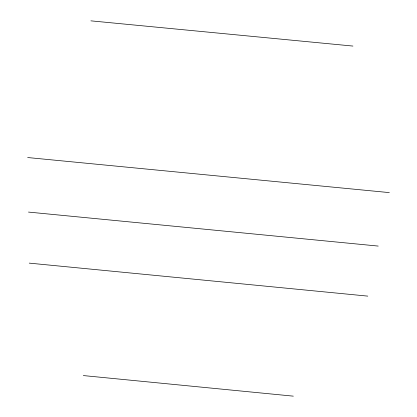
<?xml version="1.0" encoding="UTF-8"?>
<svg xmlns="http://www.w3.org/2000/svg" width="417" height="417" viewBox="0 0 417 417"><rect width="100%" height="100%" fill="white"/><g stroke="black" fill="none" stroke-linecap="round" stroke-linejoin="round"><path stroke-width="0.63" d="M90.896 20.85L352.933 46.068M27.658 157.543L389.342 192.607M28.481 212.081L378.209 246.077M29.258 263.127L367.784 296.122M83.311 375.571L293.313 396.15"/></g></svg>
